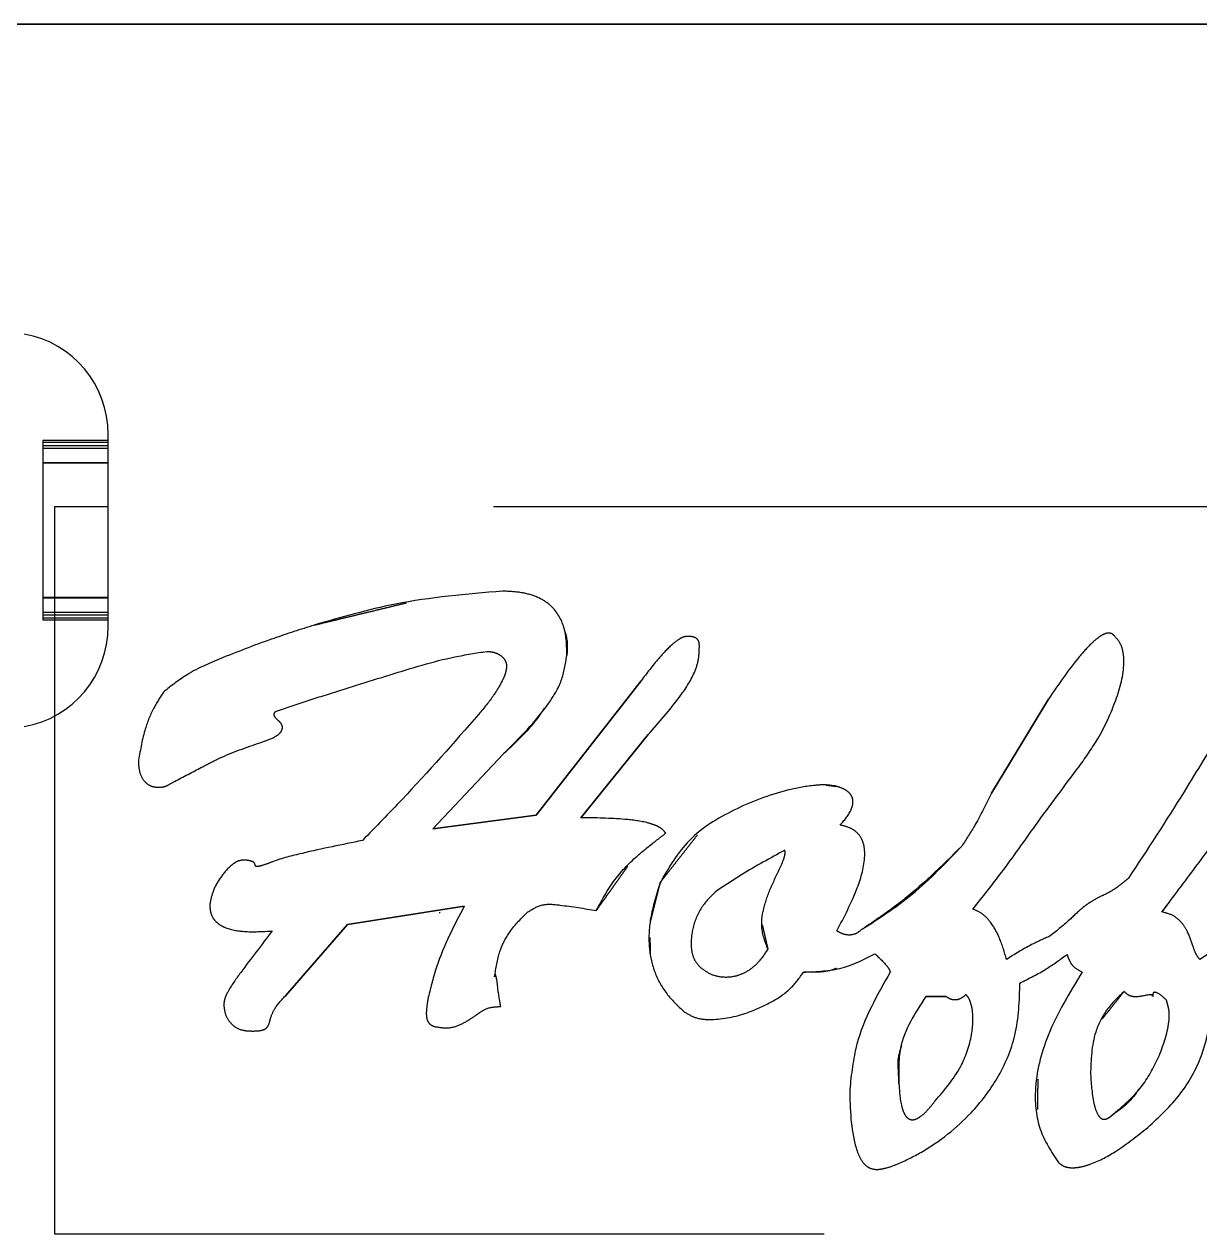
# Paper-space layout '2 DOOR PANEL LAYOUT - A1 Sheet' of a CAD drawing. Extents: x 50 to 825, y 22 to 486.
# Drawn here: x 591.659 to 594.332, y 464.264 to 467.014 of the extents above; entities that cross this region are included whole.
import ezdxf

# ---------------------------------------------------------------- set-up
doc = ezdxf.new("R2010")
doc.units = 0
doc.linetypes.add('HIDDEN', pattern=[0.375, 0.25, -0.125])
doc.layers.add('N-EQPM', color=3, linetype='Continuous', lineweight=25)
doc.layers.add('N-PANL', color=4, linetype='Continuous', lineweight=35)

psp = doc.layouts.new('2 DOOR PANEL LAYOUT - A1 Sheet')

# ---------------------------------------------------------------- linework, layer by layer
at = {"layer": 'N-EQPM', "linetype": 'HIDDEN', "ltscale": 7}
for p, q in [((591.7014, 466.0671), (591.7014, 466.0626)), ((591.8502, 466.0567), (591.8502, 466.0814)), ((591.7014, 466.0626), (591.7014, 465.9927)), ((591.8502, 465.8727), (591.8502, 466.0567)), ((591.7014, 465.9927), (591.7014, 465.9219)), ((591.7014, 465.9219), (591.7014, 465.8195)), ((591.7279, 465.9166), (591.7279, 464.2638)), ((597.1011, 465.9166), (591.7279, 465.9166)), ((597.1011, 465.9166), (591.7279, 465.9166)), ((591.8502, 465.6792), (591.8502, 465.8727)), ((591.7014, 465.8195), (591.7014, 465.7451)), ((591.7014, 465.7451), (591.7014, 465.6711)), ((591.7014, 465.6711), (591.7014, 465.6639)), ((591.7014, 465.6639), (591.7014, 465.6594)), ((591.8502, 465.6451), (591.8502, 465.6792)), ((593.1942, 465.6016), (593.1942, 465.6016)), ((594.1378, 465.623), (594.1378, 465.623)), ((592.756, 465.5529), (592.756, 465.5529)), ((593.0616, 465.5211), (592.8228, 465.2155)), ((592.8228, 465.2154), (593.0616, 465.5211)), ((593.0616, 465.5211), (593.0616, 465.5211)), ((591.9759, 465.4956), (591.9759, 465.4956)), ((593.9882, 465.4797), (593.8583, 465.2657)), ((593.8583, 465.2657), (593.9882, 465.4797)), ((593.9882, 465.4797), (593.9882, 465.4797)), ((592.2306, 465.451), (592.2306, 465.451)), ((592.6929, 465.4453), (592.6929, 465.4453)), ((592.2465, 465.416), (592.2465, 465.416)), ((592.9246, 465.2099), (593.0778, 465.3987)), ((593.0778, 465.3987), (592.9246, 465.2099)), ((593.0778, 465.3987), (593.0778, 465.3987)), ((592.5882, 465.1844), (592.7486, 465.3547)), ((592.7486, 465.3547), (592.5882, 465.1844)), ((592.7486, 465.3547), (592.7486, 465.3547)), ((591.9186, 465.3364), (591.9186, 465.3364)), ((593.8583, 465.2657), (593.8583, 465.2657)), ((592.8228, 465.2155), (592.5882, 465.1844)), ((592.5882, 465.1844), (592.8228, 465.2154)), ((592.8228, 465.2155), (592.8228, 465.2154)), ((592.9246, 465.2099), (592.9246, 465.2099)), ((593.5144, 465.1931), (593.5144, 465.1931)), ((592.428, 465.1581), (592.428, 465.1581)), ((592.5882, 465.1844), (592.5882, 465.1844)), ((592.5882, 465.1844), (592.5882, 465.1844)), ((593.1176, 465.1745), (593.1176, 465.1745)), ((593.3883, 465.1358), (593.3883, 465.1358)), ((593.7908, 465.1454), (593.7908, 465.1454)), ((594.1697, 465.0721), (594.1697, 465.0721)), ((592.081, 465.0117), (592.081, 465.0117)), ((592.3942, 464.9671), (592.6597, 465.0088)), ((592.6597, 465.0088), (592.3942, 464.9671)), ((592.6038, 464.993), (592.6038, 464.9953)), ((592.6597, 465.0088), (592.6597, 465.0088)), ((592.9598, 464.9989), (592.9598, 464.9989)), ((593.8162, 465.0021), (593.8162, 465.0021)), ((594.2461, 464.9958), (594.2461, 464.9957)), ((592.2529, 464.8047), (592.3942, 464.9671)), ((592.3942, 464.9671), (592.2529, 464.8047)), ((592.3942, 464.9671), (592.3942, 464.9671)), ((592.223, 464.9524), (592.223, 464.9524)), ((593.5068, 464.9524), (593.5068, 464.9524)), ((593.992, 464.9409), (593.992, 464.9409)), ((593.3501, 464.9104), (593.3501, 464.9104)), ((593.5934, 464.9002), (593.5934, 464.9002)), ((593.8927, 464.8875), (593.8927, 464.8875)), ((594.0302, 464.8989), (594.0302, 464.8989)), ((593.431, 464.8588), (593.431, 464.8588)), ((593.6284, 464.8588), (593.6284, 464.8588)), ((594.0646, 464.8588), (594.0646, 464.8588)), ((592.7287, 464.848), (592.7287, 464.848)), ((593.9232, 464.834), (593.9232, 464.834)), ((592.2529, 464.8047), (592.2529, 464.8047)), ((593.7551, 464.8034), (593.7093, 464.8034)), ((593.7093, 464.8034), (593.7093, 464.8034)), ((593.7093, 464.8034), (593.7551, 464.8034)), ((593.7551, 464.8034), (593.7551, 464.8034)), ((593.8003, 464.8078), (593.8003, 464.8078)), ((594.1601, 464.8149), (594.1601, 464.8149)), ((594.2251, 464.8034), (594.2251, 464.8034)), ((592.1128, 464.7856), (592.1128, 464.7856)), ((592.7426, 464.7805), (592.7426, 464.7805)), ((594.2556, 464.7958), (594.2556, 464.7958)), ((593.5361, 464.5914), (593.5361, 464.5914)), ((593.6481, 464.6048), (593.6481, 464.6047)), ((593.7303, 464.5659), (593.7303, 464.5659)), ((594.1251, 464.5277), (594.1251, 464.5277)), ((594.0105, 464.4258), (594.0105, 464.4258)), ((591.7279, 464.2638), (597.1011, 464.2638)), ((591.7279, 464.2638), (591.7279, 464.2638)), ((591.7279, 464.2638), (597.1011, 464.2638))]:
    psp.add_line(p, q, dxfattribs=at)
for centre, start, end in [((591.6185, 466.0814), 0, 79.9157), ((591.6185, 465.6451), 280.0843, 0)]:
    psp.add_arc(centre, 0.2317, start, end, dxfattribs=at)
for points in [[(591.8502, 466.0671), (591.7014, 466.0671)], [(591.8502, 466.0626), (591.7014, 466.0626)], [(591.8502, 466.0554), (591.7014, 466.0554)], [(591.8502, 466.0496), (591.7014, 466.0496)], [(591.7014, 466.0173), (591.8502, 466.0173)], [(591.7014, 466.0163), (591.8502, 466.0163)], [(591.8502, 465.7102), (591.7014, 465.7102)], [(591.8502, 465.7092), (591.7014, 465.7092)], [(592.3185, 465.6478), (592.528, 465.6983)], [(591.7014, 465.6769), (591.8502, 465.6769)], [(591.7014, 465.6711), (591.8502, 465.6711)], [(591.7014, 465.6639), (591.8502, 465.6639)], [(591.7014, 465.6594), (591.8502, 465.6594)], [(593.4823, 465.2841), (593.5068, 465.281)], [(593.1056, 465.0632), (593.1896, 465.1703)], [(593.0312, 465.0994), (592.9598, 464.9989)], [(593.083, 464.973), (593.1056, 465.0632)], [(594.2601, 465.0145), (594.2461, 464.9957)], [(593.3372, 464.966), (593.3501, 464.9104)], [(593.0834, 464.9005), (593.0824, 464.9373)], [(594.1106, 464.7527), (594.1601, 464.8149)], [(594.2556, 464.7958), (594.2616, 464.7714)], [(593.6481, 464.6047), (593.6468, 464.637)], [(593.9636, 464.5461), (593.9644, 464.6152)]]:
    psp.add_open_spline(points, degree=1, dxfattribs=at)
for points, knots in [([(592.7464, 465.7249), (592.6648, 465.718), (592.5196, 465.7057), (592.3797, 465.6654), (592.3185, 465.6478)], [0, 0, 0, 0, 0.562322, 1, 1, 1, 1]), ([(592.8929, 465.5784), (592.8926, 465.6001), (592.8921, 465.6412), (592.8648, 465.6886), (592.8282, 465.7118), (592.7903, 465.7232), (592.762, 465.7243), (592.7464, 465.7249)], [0, 0, 0, 0, 0.269338, 0.51002, 0.645941, 0.805044, 1, 1, 1, 1]), ([(592.3185, 465.6478), (592.2877, 465.6379), (592.2178, 465.6155), (592.1214, 465.5785), (592.0346, 465.5421), (591.9934, 465.5095), (591.9759, 465.4956)], [0, 0, 0, 0, 0.257207, 0.583403, 0.823259, 1, 1, 1, 1]), ([(592.8869, 465.6361), (592.8877, 465.634), (592.8952, 465.616), (592.894, 465.596), (592.8929, 465.5784)], [0, 0, 0, 0, 0.116411, 1, 1, 1, 1]), ([(594.1378, 465.623), (594.1366, 465.6244), (594.1343, 465.6271), (594.1292, 465.6294), (594.1236, 465.6299), (594.1148, 465.6279), (594.1024, 465.6208), (594.082, 465.6034), (594.0412, 465.5574), (594.0105, 465.5124), (593.9882, 465.4797)], [0, 0, 0, 0, 0.025109, 0.048407, 0.072834, 0.100977, 0.169397, 0.262662, 0.464326, 1, 1, 1, 1]), ([(593.1663, 465.6222), (593.1634, 465.6218), (593.157, 465.6208), (593.1453, 465.6141), (593.1259, 465.5987), (593.0966, 465.567), (593.0747, 465.5383), (593.0616, 465.5211)], [0, 0, 0, 0, 0.058253, 0.129961, 0.268344, 0.561487, 1, 1, 1, 1]), ([(593.0778, 465.3987), (593.1023, 465.4265), (593.1411, 465.4708), (593.1806, 465.5294), (593.1938, 465.5708), (593.1941, 465.5918), (593.1942, 465.6016)], [0, 0, 0, 0, 0.464143, 0.73739, 0.877746, 1, 1, 1, 1]), ([(593.1942, 465.6016), (593.1941, 465.6042), (593.1938, 465.609), (593.1907, 465.6152), (593.1849, 465.6196), (593.1764, 465.6219), (593.1699, 465.6221), (593.1663, 465.6222)], [0, 0, 0, 0, 0.193671, 0.353593, 0.51009, 0.726542, 1, 1, 1, 1]), ([(594.0583, 465.3269), (594.0732, 465.3479), (594.1065, 465.3948), (594.1421, 465.4737), (594.1613, 465.5414), (594.1586, 465.5857), (594.1522, 465.6075), (594.1425, 465.6179), (594.1378, 465.623)], [0, 0, 0, 0, 0.237077, 0.529026, 0.796385, 0.870528, 0.936993, 1, 1, 1, 1]), ([(592.2306, 465.451), (592.2425, 465.4551), (592.2784, 465.4676), (592.3652, 465.496), (592.4889, 465.534), (592.6122, 465.5726), (592.6869, 465.5842), (592.7114, 465.588)], [0, 0, 0, 0, 0.075197, 0.228031, 0.546956, 0.851629, 1, 1, 1, 1]), ([(592.7114, 465.588), (592.7162, 465.5876), (592.7262, 465.5867), (592.7405, 465.5808), (592.7506, 465.5717), (592.7553, 465.5616), (592.7558, 465.5559), (592.756, 465.5529)], [0, 0, 0, 0, 0.227339, 0.478146, 0.72817, 0.857812, 1, 1, 1, 1]), ([(592.7486, 465.3547), (592.785, 465.391), (592.8356, 465.4415), (592.8836, 465.5201), (592.8898, 465.5592), (592.8929, 465.5784)], [0, 0, 0, 0, 0.566821, 0.787776, 1, 1, 1, 1]), ([(592.756, 465.5529), (592.7552, 465.5477), (592.7534, 465.5359), (592.7428, 465.5143), (592.7238, 465.4827), (592.7046, 465.4594), (592.6929, 465.4453)], [0, 0, 0, 0, 0.124029, 0.282162, 0.566964, 1, 1, 1, 1]), ([(591.9759, 465.4956), (591.9679, 465.4833), (591.9503, 465.4559), (591.9294, 465.4024), (591.9225, 465.3606), (591.9186, 465.3364)], [0, 0, 0, 0, 0.257613, 0.571122, 1, 1, 1, 1]), ([(594.2461, 464.9958), (594.2719, 465.03), (594.3359, 465.1149), (594.4272, 465.2397), (594.5124, 465.359), (594.5492, 465.4331), (594.5645, 465.4638)], [0, 0, 0, 0, 0.226659, 0.562806, 0.818782, 1, 1, 1, 1]), ([(592.2465, 465.416), (592.2459, 465.4184), (592.2444, 465.4237), (592.238, 465.4294), (592.232, 465.4351), (592.228, 465.4402), (592.2272, 465.4442), (592.2275, 465.4465), (592.2287, 465.4489), (592.2299, 465.4503), (592.2306, 465.451)], [0, 0, 0, 0, 0.172639, 0.377101, 0.586778, 0.76431, 0.8164, 0.869302, 0.928539, 1, 1, 1, 1]), ([(592.6929, 465.4453), (592.6355, 465.38), (592.5495, 465.2822), (592.4583, 465.1891), (592.428, 465.1581)], [0, 0, 0, 0, 0.667242, 1, 1, 1, 1]), ([(592.8414, 465.4587), (592.8379, 465.4532), (592.8127, 465.4141), (592.7782, 465.3822), (592.7486, 465.3547)], [0, 0, 0, 0, 0.138038, 1, 1, 1, 1]), ([(592.1951, 465.3802), (592.206, 465.3838), (592.2224, 465.3891), (592.2391, 465.4), (592.2456, 465.4087), (592.2462, 465.4136), (592.2465, 465.416)], [0, 0, 0, 0, 0.522004, 0.779098, 0.891465, 1, 1, 1, 1]), ([(594.3817, 465.4109), (594.3536, 465.3634), (594.2857, 465.2487), (594.2125, 465.1373), (594.1697, 465.0721)], [0, 0, 0, 0, 0.414496, 1, 1, 1, 1]), ([(592.0006, 465.2923), (592.0212, 465.303), (592.0553, 465.3207), (592.1184, 465.3539), (592.1639, 465.3696), (592.1951, 465.3802)], [0, 0, 0, 0, 0.326074, 0.538996, 1, 1, 1, 1]), ([(591.9186, 465.3364), (591.9191, 465.329), (591.9202, 465.3141), (591.9284, 465.2966), (591.9393, 465.2858), (591.9503, 465.2801), (591.9587, 465.2794), (591.9632, 465.2791)], [0, 0, 0, 0, 0.275138, 0.550024, 0.691275, 0.837067, 1, 1, 1, 1]), ([(593.8162, 465.0021), (593.8383, 465.0298), (593.8877, 465.0918), (593.9649, 465.2026), (594.0247, 465.2822), (594.0583, 465.3269)], [0, 0, 0, 0, 0.262363, 0.586602, 1, 1, 1, 1]), ([(591.9632, 465.2791), (591.9675, 465.2791), (591.975, 465.2792), (591.9876, 465.2844), (591.9954, 465.2891), (592.0006, 465.2923)], [0, 0, 0, 0, 0.321185, 0.547088, 1, 1, 1, 1]), ([(593.5068, 465.281), (593.4992, 465.2823), (593.4817, 465.2854), (593.4437, 465.2826), (593.3712, 465.2691), (593.2738, 465.2315), (593.1657, 465.1664), (593.1252, 465.097), (593.1056, 465.0632)], [0, 0, 0, 0, 0.047587, 0.110736, 0.235733, 0.506398, 0.760216, 1, 1, 1, 1]), ([(593.5144, 465.1931), (593.5237, 465.2038), (593.5355, 465.2177), (593.543, 465.2379), (593.544, 465.249), (593.541, 465.2597), (593.5331, 465.2688), (593.5214, 465.2762), (593.512, 465.2793), (593.5068, 465.281)], [0, 0, 0, 0, 0.361391, 0.465228, 0.553787, 0.645927, 0.743335, 0.858714, 1, 1, 1, 1]), ([(593.8583, 465.2657), (593.8466, 465.2415), (593.8265, 465.2), (593.8013, 465.1614), (593.7908, 465.1454)], [0, 0, 0, 0, 0.583175, 1, 1, 1, 1]), ([(593.1176, 465.1745), (593.115, 465.178), (593.1092, 465.1856), (593.0947, 465.1927), (593.067, 465.2016), (593.0093, 465.2086), (592.958, 465.2094), (592.9246, 465.2099)], [0, 0, 0, 0, 0.063989, 0.141379, 0.234172, 0.500143, 1, 1, 1, 1]), ([(593.5068, 464.9524), (593.5235, 464.9845), (593.5519, 465.0386), (593.572, 465.1072), (593.5693, 465.1494), (593.5587, 465.1719), (593.5391, 465.1874), (593.523, 465.1911), (593.5144, 465.1931)], [0, 0, 0, 0, 0.384652, 0.649292, 0.745109, 0.82648, 0.906822, 1, 1, 1, 1]), ([(592.428, 465.1581), (592.3823, 465.1487), (592.3136, 465.1346), (592.2374, 465.116), (592.2047, 465.1019), (592.1929, 465.0994), (592.189, 465.0986)], [0, 0, 0, 0, 0.568408, 0.853384, 0.952336, 1, 1, 1, 1]), ([(592.9598, 464.9989), (592.9738, 465.0246), (593.0003, 465.0733), (593.0528, 465.1242), (593.0925, 465.1552), (593.1118, 465.1701), (593.1176, 465.1745)], [0, 0, 0, 0, 0.365813, 0.693468, 0.909101, 1, 1, 1, 1]), ([(593.3883, 465.1358), (593.3552, 465.1179), (593.3024, 465.0892), (593.2523, 465.0559), (593.2336, 465.0435)], [0, 0, 0, 0, 0.625644, 1, 1, 1, 1]), ([(593.3501, 464.9104), (593.3438, 464.9272), (593.3313, 464.9605), (593.3417, 465.0131), (593.3607, 465.0621), (593.38, 465.0985), (593.3886, 465.1229), (593.3894, 465.1315), (593.3887, 465.1345), (593.3883, 465.1358)], [0, 0, 0, 0, 0.223203, 0.441543, 0.656272, 0.891778, 0.961678, 0.982419, 1, 1, 1, 1]), ([(593.7908, 465.1454), (593.7448, 465.0996), (593.6746, 465.0298), (593.5924, 464.9751), (593.5641, 464.9562)], [0, 0, 0, 0, 0.65588, 1, 1, 1, 1]), ([(593.5641, 464.9562), (593.6032, 464.9814), (593.6865, 465.0351), (593.7546, 465.1072), (593.7908, 465.1454)], [0, 0, 0, 0, 0.4696, 1, 1, 1, 1]), ([(592.1602, 465.1137), (592.1556, 465.1133), (592.1456, 465.1125), (592.1263, 465.0999), (592.1062, 465.0764), (592.0874, 465.045), (592.0829, 465.0219), (592.081, 465.0117)], [0, 0, 0, 0, 0.099857, 0.215095, 0.488811, 0.77399, 1, 1, 1, 1]), ([(592.189, 465.0986), (592.1884, 465.0986), (592.1874, 465.0986), (592.1861, 465.099), (592.1852, 465.0996), (592.1841, 465.1016), (592.1842, 465.1042), (592.1826, 465.1068), (592.1807, 465.1086), (592.1769, 465.1106), (592.1699, 465.1126), (592.1639, 465.1132), (592.1602, 465.1137)], [0, 0, 0, 0, 0.051094, 0.087727, 0.115828, 0.141659, 0.269627, 0.324894, 0.393872, 0.485957, 0.689289, 1, 1, 1, 1]), ([(593.1056, 465.0632), (593.0968, 465.0359), (593.0811, 464.9869), (593.0775, 464.916), (593.0909, 464.8561), (593.119, 464.8066), (593.1461, 464.7812), (593.1591, 464.769)], [0, 0, 0, 0, 0.267622, 0.47911, 0.654048, 0.834601, 1, 1, 1, 1]), ([(594.1697, 465.0721), (594.1579, 465.0621), (594.1366, 465.044), (594.111, 465.0326), (594.0996, 465.0275)], [0, 0, 0, 0, 0.553381, 1, 1, 1, 1]), ([(593.2336, 465.0435), (593.2211, 465.0316), (593.1958, 465.0075), (593.1774, 464.9587), (593.1737, 464.9176), (593.1808, 464.8881), (593.1894, 464.8774), (593.1935, 464.8722)], [0, 0, 0, 0, 0.264986, 0.538054, 0.788801, 0.898865, 1, 1, 1, 1]), ([(594.0996, 465.0275), (594.0896, 465.0216), (594.0673, 465.0084), (594.0346, 464.9754), (594.0078, 464.9537), (593.992, 464.9409)], [0, 0, 0, 0, 0.251472, 0.560037, 1, 1, 1, 1]), ([(592.081, 465.0117), (592.0813, 465.006), (592.0819, 464.9952), (592.0885, 464.9803), (592.0997, 464.9684), (592.1227, 464.9557), (592.1653, 464.9489), (592.2016, 464.9511), (592.223, 464.9524)], [0, 0, 0, 0, 0.096829, 0.184967, 0.273849, 0.373377, 0.632343, 1, 1, 1, 1]), ([(592.6597, 465.0088), (592.6364, 464.9641), (592.6017, 464.8977), (592.5836, 464.8252), (592.5777, 464.8015)], [0, 0, 0, 0, 0.673247, 1, 1, 1, 1]), ([(592.7287, 464.848), (592.7316, 464.8675), (592.7367, 464.9021), (592.7618, 464.9532), (592.7876, 464.9792), (592.8025, 464.9942)], [0, 0, 0, 0, 0.350079, 0.623236, 1, 1, 1, 1]), ([(592.8025, 464.9942), (592.8131, 465.0011), (592.8358, 465.0158), (592.8919, 465.0099), (592.9326, 465.0033), (592.9598, 464.9989)], [0, 0, 0, 0, 0.227979, 0.485545, 1, 1, 1, 1]), ([(593.8927, 464.8875), (593.8879, 464.904), (593.8793, 464.9337), (593.8602, 464.9689), (593.8392, 464.992), (593.8236, 464.9989), (593.8162, 465.0021)], [0, 0, 0, 0, 0.359283, 0.646695, 0.833173, 1, 1, 1, 1]), ([(594.3321, 464.8875), (594.3289, 464.8916), (594.3217, 464.901), (594.3148, 464.924), (594.3061, 464.9487), (594.2913, 464.9722), (594.272, 464.9888), (594.2552, 464.9933), (594.2461, 464.9958)], [0, 0, 0, 0, 0.106321, 0.241477, 0.489397, 0.644855, 0.808779, 1, 1, 1, 1]), ([(592.223, 464.9524), (592.199, 464.9211), (592.1642, 464.8756), (592.1272, 464.8248), (592.1147, 464.7997), (592.1134, 464.7899), (592.1128, 464.7856)], [0, 0, 0, 0, 0.587579, 0.853727, 0.935252, 1, 1, 1, 1]), ([(593.5641, 464.9562), (593.5595, 464.9524), (593.5508, 464.9451), (593.5347, 464.9421), (593.5197, 464.9451), (593.5113, 464.9499), (593.5068, 464.9524)], [0, 0, 0, 0, 0.282107, 0.53784, 0.752258, 1, 1, 1, 1]), ([(593.992, 464.9409), (593.9774, 464.9345), (593.9429, 464.9193), (593.911, 464.8991), (593.8927, 464.8875)], [0, 0, 0, 0, 0.423727, 1, 1, 1, 1]), ([(594.4595, 464.9544), (594.4354, 464.9448), (594.3906, 464.9269), (594.3506, 464.9), (594.3321, 464.8875)], [0, 0, 0, 0, 0.536199, 1, 1, 1, 1]), ([(593.1935, 464.8722), (593.2012, 464.8662), (593.2168, 464.8538), (593.2472, 464.8462), (593.2775, 464.8487), (593.3055, 464.861), (593.3306, 464.8813), (593.3433, 464.9002), (593.3501, 464.9104)], [0, 0, 0, 0, 0.155938, 0.317731, 0.488863, 0.636314, 0.803402, 1, 1, 1, 1]), ([(593.431, 464.8588), (593.4609, 464.86), (593.5181, 464.8621), (593.5691, 464.8879), (593.5934, 464.9002)], [0, 0, 0, 0, 0.523594, 1, 1, 1, 1]), ([(593.5934, 464.9002), (593.6027, 464.8917), (593.6144, 464.8811), (593.6256, 464.8664), (593.6276, 464.8611), (593.6284, 464.8588)], [0, 0, 0, 0, 0.690915, 0.869162, 1, 1, 1, 1]), ([(593.9232, 464.834), (593.9435, 464.8441), (593.981, 464.8628), (594.0147, 464.8876), (594.0302, 464.8989)], [0, 0, 0, 0, 0.540963, 1, 1, 1, 1]), ([(594.0302, 464.8989), (594.0321, 464.8937), (594.0356, 464.8837), (594.0463, 464.8684), (594.0577, 464.8624), (594.0646, 464.8588)], [0, 0, 0, 0, 0.30555, 0.581211, 1, 1, 1, 1]), ([(593.1591, 464.769), (593.1678, 464.7637), (593.1867, 464.7523), (593.2374, 464.7491), (593.296, 464.7614), (593.3559, 464.7885), (593.4021, 464.8179), (593.4219, 464.846), (593.431, 464.8588)], [0, 0, 0, 0, 0.097616, 0.211111, 0.479751, 0.670148, 0.8483, 1, 1, 1, 1]), ([(593.5057, 464.8672), (593.5032, 464.8662), (593.4797, 464.857), (593.454, 464.858), (593.431, 464.8588)], [0, 0, 0, 0, 0.105826, 1, 1, 1, 1]), ([(593.6284, 464.8588), (593.598, 464.8058), (593.55, 464.7218), (593.5398, 464.6264), (593.5361, 464.5914)], [0, 0, 0, 0, 0.632815, 1, 1, 1, 1]), ([(594.0646, 464.8588), (594.0361, 464.812), (593.985, 464.7281), (593.9526, 464.6031), (593.9627, 464.4993), (593.9946, 464.4502), (594.0105, 464.4258)], [0, 0, 0, 0, 0.350793, 0.62849, 0.815708, 1, 1, 1, 1]), ([(592.7426, 464.7805), (592.74, 464.7954), (592.7358, 464.8191), (592.734, 464.8439), (592.7309, 464.8528), (592.7306, 464.8534), (592.7303, 464.8537), (592.7302, 464.8537), (592.7301, 464.8537), (592.7299, 464.8537), (592.7298, 464.8535), (592.7297, 464.8533), (592.7294, 464.8527), (592.729, 464.8509), (592.7288, 464.8493), (592.7287, 464.848)], [0, 0, 0, 0, 0.564633, 0.898795, 0.911538, 0.92006, 0.922243, 0.923988, 0.925508, 0.927125, 0.929257, 0.932027, 0.937907, 0.953609, 1, 1, 1, 1]), ([(593.5985, 464.4099), (593.6046, 464.4107), (593.6201, 464.4129), (593.6542, 464.4259), (593.7241, 464.4607), (593.8052, 464.5245), (593.876, 464.6174), (593.9197, 464.7185), (593.922, 464.7941), (593.9232, 464.834)], [0, 0, 0, 0, 0.03191, 0.081581, 0.188669, 0.438576, 0.609297, 0.793636, 1, 1, 1, 1]), ([(594.2136, 464.5054), (594.2398, 464.5297), (594.2904, 464.5767), (594.3372, 464.6618), (594.3587, 464.7491), (594.3563, 464.8049), (594.355, 464.834)], [0, 0, 0, 0, 0.28552, 0.552827, 0.766848, 1, 1, 1, 1]), ([(592.1669, 464.7251), (592.1746, 464.7249), (592.1871, 464.7245), (592.2021, 464.7266), (592.2105, 464.7315), (592.2161, 464.7404), (592.2193, 464.7562), (592.2299, 464.7805), (592.2442, 464.7956), (592.2529, 464.8047)], [0, 0, 0, 0, 0.177987, 0.287946, 0.344509, 0.396208, 0.524473, 0.711882, 1, 1, 1, 1]), ([(592.5777, 464.8015), (592.5762, 464.7924), (592.5737, 464.7769), (592.5729, 464.7585), (592.576, 464.7475), (592.58, 464.7416), (592.5861, 464.7371), (592.591, 464.7355), (592.5936, 464.7347)], [0, 0, 0, 0, 0.361692, 0.615004, 0.711995, 0.800299, 0.892369, 1, 1, 1, 1]), ([(593.7093, 464.8034), (593.6846, 464.7655), (593.6448, 464.7042), (593.6472, 464.6322), (593.6481, 464.6048)], [0, 0, 0, 0, 0.618701, 1, 1, 1, 1]), ([(593.7303, 464.5659), (593.7514, 464.5906), (593.7894, 464.6351), (593.8149, 464.7098), (593.818, 464.7609), (593.8116, 464.7885), (593.8072, 464.8), (593.8025, 464.8054), (593.8003, 464.8078)], [0, 0, 0, 0, 0.359729, 0.647957, 0.864856, 0.919528, 0.964491, 1, 1, 1, 1]), ([(593.8003, 464.8078), (593.7977, 464.8054), (593.7927, 464.8008), (593.784, 464.7965), (593.7746, 464.7949), (593.7644, 464.797), (593.7583, 464.8012), (593.7551, 464.8034)], [0, 0, 0, 0, 0.214171, 0.398962, 0.567805, 0.769491, 1, 1, 1, 1]), ([(594.1601, 464.8149), (594.1461, 464.8016), (594.1184, 464.7754), (594.0863, 464.7108), (594.0847, 464.6591), (594.0837, 464.6264)], [0, 0, 0, 0, 0.273, 0.540618, 1, 1, 1, 1]), ([(594.2251, 464.8034), (594.225, 464.8038), (594.2249, 464.8046), (594.2244, 464.8055), (594.2237, 464.8063), (594.2225, 464.807), (594.2203, 464.8074), (594.2093, 464.8066), (594.1959, 464.802), (594.1794, 464.8028), (594.1684, 464.8064), (594.163, 464.812), (594.1601, 464.8149)], [0, 0, 0, 0, 0.016988, 0.03174, 0.0456, 0.059895, 0.093214, 0.1354, 0.526252, 0.67625, 0.829371, 1, 1, 1, 1]), ([(594.2556, 464.7958), (594.2495, 464.8014), (594.2425, 464.8079), (594.233, 464.8123), (594.2304, 464.8129), (594.2285, 464.8128), (594.2272, 464.8123), (594.226, 464.8111), (594.2252, 464.8092), (594.2249, 464.8065), (594.225, 464.8045), (594.2251, 464.8034)], [0, 0, 0, 0, 0.568048, 0.652795, 0.71775, 0.752545, 0.783567, 0.814645, 0.862503, 0.923261, 1, 1, 1, 1]), ([(592.1128, 464.7856), (592.1137, 464.7768), (592.1156, 464.7598), (592.1296, 464.7402), (592.1474, 464.7279), (592.1604, 464.726), (592.1669, 464.7251)], [0, 0, 0, 0, 0.291941, 0.566411, 0.779282, 1, 1, 1, 1]), ([(592.5936, 464.7347), (592.6052, 464.7328), (592.6275, 464.7294), (592.6584, 464.7425), (592.6851, 464.7596), (592.7111, 464.7793), (592.7326, 464.7801), (592.7426, 464.7805)], [0, 0, 0, 0, 0.215677, 0.41264, 0.60661, 0.816818, 1, 1, 1, 1]), ([(594.2404, 464.6697), (594.2501, 464.6962), (594.2626, 464.7305), (594.2629, 464.7744), (594.2579, 464.789), (594.2556, 464.7958)], [0, 0, 0, 0, 0.646053, 0.835624, 1, 1, 1, 1]), ([(593.6468, 464.637), (593.6463, 464.643), (593.6446, 464.6619), (593.6507, 464.68), (593.6548, 464.6923)], [0, 0, 0, 0, 0.318652, 1, 1, 1, 1]), ([(594.1251, 464.5277), (594.1527, 464.5503), (594.2011, 464.5899), (594.2286, 464.6457), (594.2404, 464.6697)], [0, 0, 0, 0, 0.570714, 1, 1, 1, 1]), ([(594.0837, 464.6264), (594.0852, 464.6027), (594.0872, 464.5712), (594.0975, 464.5384), (594.1045, 464.5288), (594.1088, 464.5255), (594.113, 464.5242), (594.1169, 464.5242), (594.1211, 464.5254), (594.1237, 464.5269), (594.1251, 464.5277)], [0, 0, 0, 0, 0.577405, 0.768109, 0.82112, 0.865306, 0.895885, 0.926881, 0.960915, 1, 1, 1, 1]), ([(593.5361, 464.5914), (593.537, 464.5473), (593.5381, 464.4954), (593.5568, 464.4404), (593.5671, 464.4235), (593.5813, 464.4118), (593.5927, 464.4105), (593.5985, 464.4099)], [0, 0, 0, 0, 0.632638, 0.743981, 0.836948, 0.917879, 1, 1, 1, 1]), ([(593.6481, 464.6048), (593.6492, 464.5861), (593.6504, 464.5632), (593.6591, 464.5385), (593.6644, 464.5297), (593.6706, 464.5246), (593.6771, 464.5228), (593.6833, 464.5234), (593.6899, 464.5259), (593.7003, 464.5323), (593.7144, 464.5455), (593.7245, 464.5585), (593.7303, 464.5659)], [0, 0, 0, 0, 0.343474, 0.420337, 0.481279, 0.530851, 0.565441, 0.602298, 0.644925, 0.695643, 0.826201, 1, 1, 1, 1]), ([(594.193, 464.593), (594.1911, 464.5899), (594.175, 464.5627), (594.1485, 464.5441), (594.1251, 464.5277)], [0, 0, 0, 0, 0.114922, 1, 1, 1, 1]), ([(594.0105, 464.4258), (594.0146, 464.4226), (594.0232, 464.416), (594.0412, 464.4132), (594.0619, 464.4153), (594.0976, 464.4261), (594.1503, 464.4551), (594.1906, 464.487), (594.2136, 464.5054)], [0, 0, 0, 0, 0.065752, 0.13914, 0.227561, 0.335454, 0.618513, 1, 1, 1, 1])]:
    psp.add_open_spline(points, degree=3, knots=knots, dxfattribs=at)
at = {"layer": 'N-PANL'}
psp.add_line((637.5933, 467.0139), (399.589, 467.0139), dxfattribs=at)

doc.saveas('drawing.dxf')
